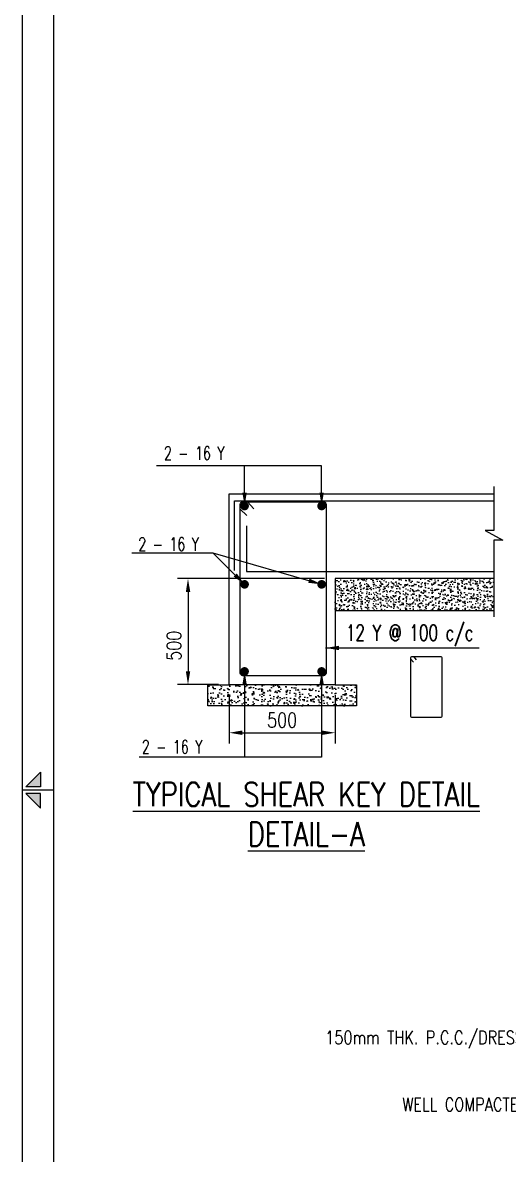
# Model space of a CAD drawing. Extents: x 455722 to 1142355, y -625363 to -272741.
# Drawn here: x 761468 to 770620, y -345632 to -324310 of the extents above; entities that cross this region are included whole.
import ezdxf
from ezdxf.enums import TextEntityAlignment as Align

# ---------------------------------------------------------------- set-up
doc = ezdxf.new("R2010")
doc.units = 0
doc.header["$LTSCALE"] = 500
doc.header["$MEASUREMENT"] = 0
doc.linetypes.add('DASHED2', pattern=[0.375, 0.25, -0.125])
doc.layers.get('DEFPOINTS').update_dxf_attribs({"color": 4})
for name, color, linetype in [('PCC', 7, 'Continuous'), ('PNA', 10, 'Continuous'), ('S-BRECK LINE', 8, 'Continuous'), ('S-DIM-1', 5, 'Continuous'), ('S-TEXT-1', 4, 'Continuous'), ('S-TITIL', 6, 'Continuous'), ('ST', 6, 'Continuous'), ('TEXT', 4, 'Continuous'), ('TEXT (SHEET)', 4, 'Continuous')]:
    doc.layers.add(name, color=color, linetype=linetype)
doc.layers.add('S-CONCRETE', color=4, linetype='Continuous', lineweight=25)
doc.styles.add('ROMANS', font='r.shx', dxfattribs={"width": 0.8, "height": 275, "bigfont": 'bigfont.shx'})
doc.dimstyles.new('dim100', dxfattribs={"dimtxt": 250, "dimasz": 250, "dimexe": 200, "dimexo": 200, "dimgap": 100, "dimtad": 1, "dimdec": 0, "dimzin": 0, "dimdsep": 46, "dimtxsty": 'ROMANS', "dimcen": 0, "dimclrd": 5, "dimclre": 5, "dimclrt": 4, "dimadec": 0, "dimazin": 0, "dimtfac": 1, "dimtdec": 0, "dimtix": 1, "dimtofl": 0, "dimtmove": 2, "dimatfit": 3, "dimfxl": 0, "dimtolj": 1, "dimtzin": 0, "dimlwd": -1, "dimlwe": -1, "dimarcsym": 0})
doc.dimstyles.new('dim25', dxfattribs={"dimtxt": 250, "dimasz": 250, "dimexe": 200, "dimexo": 200, "dimgap": 100, "dimtad": 1, "dimdec": 0, "dimlfac": 0.25, "dimzin": 0, "dimdsep": 46, "dimtxsty": 'ROMANS', "dimcen": 0, "dimclrd": 5, "dimclre": 5, "dimclrt": 4, "dimadec": 0, "dimazin": 0, "dimtfac": 1, "dimtdec": 0, "dimtix": 1, "dimtofl": 0, "dimtmove": 2, "dimatfit": 3, "dimfxl": 0, "dimtolj": 1, "dimtzin": 0, "dimlwd": -1, "dimlwe": -1, "dimarcsym": 0})

# ---------------------------------------------------------------- blocks, each defined once
blk = doc.blocks.new('*D1354')
at = {"layer": 'DEFPOINTS', "color": 0, "ltscale": 0.3}
for p in [(765357, -336783, 288), (767357, -336783, 288), (767357, -337689)]:
    blk.add_point(p, dxfattribs=at)
at = {"layer": 'S-DIM-1', "color": 5, "ltscale": 0.3}
for p, q in [((765357, -336983), (765357, -337889)), ((767357, -336983), (767357, -337889)), ((765607, -337689), (767107, -337689))]:
    blk.add_line(p, q, dxfattribs=at)
for points in [[(765607, -337647), (765607, -337730), (765357, -337689)], [(767107, -337647), (767107, -337730), (767357, -337689)]]:
    blk.add_solid(points, dxfattribs=at)
at = {"layer": 'S-DIM-1', "color": 4, "ltscale": 0.3, "insert": (766357, -337451), "char_height": 275, "attachment_point": 5, "style": 'ROMANS'}
blk.add_mtext('\\A1;500', dxfattribs=at)
blk = doc.blocks.new('*D1355')
at = {"layer": 'DEFPOINTS', "color": 0, "ltscale": 0.3}
for p in [(767357, -334785, 288), (764584, -336783), (765357, -336783, 288)]:
    blk.add_point(p, dxfattribs=at)
at = {"layer": 'S-DIM-1', "color": 5, "ltscale": 0.3}
for p, q in [((767157, -334785), (764384, -334785)), ((764584, -335035), (764584, -336533)), ((765157, -336783), (764384, -336783))]:
    blk.add_line(p, q, dxfattribs=at)
for points in [[(764543, -335035), (764626, -335035), (764584, -334785)], [(764543, -336533), (764626, -336533), (764584, -336783)]]:
    blk.add_solid(points, dxfattribs=at)
at = {"layer": 'S-DIM-1', "color": 4, "ltscale": 0.3, "insert": (764320, -336050), "char_height": 275, "attachment_point": 5, "rotation": 90, "style": 'ROMANS'}
blk.add_mtext('\\A1;500', dxfattribs=at)
blk = doc.blocks.new('MID')
at = {"layer": 'TEXT'}
for p, q in [((8.94, 1.07), (4.27, 5.74)), ((4.27, 5.74), (4.27, 1.07)), ((0, 0), (10, 0)), ((4.27, 1.07), (8.94, 1.07)), ((8.94, -1.07), (4.27, -5.74)), ((4.27, -1.07), (8.94, -1.07)), ((4.27, -5.74), (4.27, -1.07))]:
    blk.add_line(p, q, dxfattribs=at)
for points in [[(4.27, 5.74), (8.94, 1.07), (4.27, 1.07)], [(4.27, -5.74), (8.94, -1.07), (4.27, -1.07)]]:
    blk.add_solid(points, dxfattribs=at)
blk = doc.blocks.new('A4')
at = {"layer": 'PNA', "color": 4}
blk.add_lwpolyline([(261008, -3862), (241268, -3862), (241268, 24056), (261008, 24056)], close=True, dxfattribs=at)
at = {"layer": 'PNA', "color": 3}
blk.add_lwpolyline([(260538, -3392), (241738, -3392), (241738, 23586), (260538, 23586)], close=True, dxfattribs=at)
at = {"layer": 'TEXT (SHEET)', "color": 4, "xscale": -47, "yscale": 47, "zscale": 47}
blk.add_blockref('MID', (241738, 10097), dxfattribs=at)

msp = doc.modelspace()

# ---------------------------------------------------------------- hatches: boundary and pattern name
at = {"layer": 'PCC'}
h = msp.add_hatch(dxfattribs=at)
h.set_pattern_fill('AR-CONC', color=8, scale=24, angle=180, style=0)
h.set_pattern_definition([(130, (1052288.7, -427331.43), (-172.142444, -15.06051), [18, -198]), (185, (1052288.7, -427331.43), (33.30032, 180.52611), [14.4, -158.4]), (79.5486, (1052274.36, -427332.69), (-138.84225, 165.46549), [15.29765, -168.27411]), (133.8158, (1052288.7, -427283.43), (-256.13785, -39.72456), [27, -297]), (83.3644, (1052267.36, -427286.74), (-224.31905, 233.78829), [22.94647, -252.41112]), (188.8158, (1052288.7, -427283.43), (-224.31887, 233.78846), [21.6, -237.6]), (159, (1052264.7, -427295.43), (-143.25769, -96.628534), [18, -198]), (214, (1052264.7, -427295.43), (-58.39568, 174.03601), [14.4, -158.4]), (108.5486, (1052252.77, -427303.49), (-201.65343, 77.40732), [15.29765, -168.27411]), (142.5, (1052288.706, -427331.43), (-2.918365, 79.894525), [0, -156.48, 0, -160.8, 0, -159]), (172.5, (1052288.71, -427331.43), (-63.13669, 94.65881), [0, -91.68, 0, -152.88, 0, -60.6]), (212.5, (1052342.226, -427331.43), (-128.117385, -5.413169), [0, -60, 0, -187.2, 0, -248.4]), (222.5, (1052366.23, -427331.43), (-139.96468, 24.025196), [0, -78, 0, -124.32, 0, -176.4])])
h.paths.add_polyline_path([(767356.793, -335384.392), (767356.793, -335384.391), (767356.793, -334784.655), (770341.615, -334784.655), (770341.615, -335384.39)])
h = msp.add_hatch(dxfattribs=at)
h.set_pattern_fill('AR-CONC', color=8, scale=30, angle=180, style=0)
h.set_pattern_definition([(130, (1198802.78, -443393.47), (-215.178055, -18.82564), [22.5, -247.5]), (185, (1198802.78, -443393.47), (41.6254, 225.65764), [18, -198]), (79.5486, (1198784.85, -443395.04), (-173.55281, 206.83186), [19.12206, -210.34263]), (133.8158, (1198802.78, -443333.47), (-320.17231, -49.6557), [33.75, -371.25]), (83.3644, (1198776.1, -443337.6), (-280.39881, 292.23536), [28.68309, -315.5139]), (188.8158, (1198802.78, -443333.47), (-280.39858, 292.23558), [27, -297]), (159, (1198772.78, -443348.47), (-179.072116, -120.78567), [22.5, -247.5]), (214, (1198772.78, -443348.47), (-72.9946, 217.54501), [18, -198]), (108.5486, (1198757.85, -443358.54), (-252.06679, 96.75915), [19.12206, -210.34263]), (142.5, (1198802.78, -443393.47), (-3.647957, 99.868156), [0, -195.6, 0, -201, 0, -198.75]), (172.5, (1198802.78, -443393.47), (-78.92086, 118.323514), [0, -114.6, 0, -191.1, 0, -75.75]), (212.5, (1198869.68, -443393.47), (-160.146731, -6.766462), [0, -75, 0, -234, 0, -310.5]), (222.5, (1198899.68, -443393.47), (-174.95585, 30.031495), [0, -97.5, 0, -155.4, 0, -220.5])])
h.paths.add_polyline_path([(765356.793, -336783.432), (764956.793, -336783.432), (764956.793, -337183.432), (765356.793, -337183.432), (767756.793, -337183.432), (767756.793, -336783.432), (767356.793, -336783.432)])

# ---------------------------------------------------------------- linework, layer by layer
at = {"layer": 'PCC', "color": 8}
for p, q in [((770341.615, -334784.655, 115.189), (767356.793, -334784.655, 115.189)), ((767356.793, -335384.392, 115.189), (770341.615, -335384.39, 115.189))]:
    msp.add_line(p, q, dxfattribs=at)
at = {"layer": 'PCC', "color": 8, "elevation": 115.189}
msp.add_lwpolyline([(767356.793, -336783.432), (767756.793, -336783.432), (767756.793, -337183.432), (765356.793, -337183.432), (764956.793, -337183.432), (764956.793, -336783.432), (765356.793, -336783.432)], dxfattribs=at)
at = {"layer": 'S-BRECK LINE', "ltscale": 0.3, "elevation": -172.783}
msp.add_lwpolyline([(770344.606, -333048.801), (770344.606, -333881.59), (770181.883, -333881.59), (770516.3, -334059.134), (770344.606, -334059.134), (770344.606, -335503.681)], dxfattribs=at)
at = {"layer": 'S-CONCRETE', "lineweight": -2, "ltscale": 20}
msp.add_line((765356.793, -334784.655, 115.189), (765356.793, -333184.655, 115.189), dxfattribs=at)
at = {"layer": 'S-TEXT-1', "ltscale": 0.3}
msp.add_line((765356.793, -333184.655, 115.189), (770341.615, -333184.655, -172.783), dxfattribs=at)
at = {"layer": 'S-TEXT-1', "ltscale": 0.3, "elevation": 115.189}
msp.add_lwpolyline([(767356.793, -335384.391), (767356.793, -336783.432), (765356.793, -336783.432), (765356.793, -334784.655)], dxfattribs=at)
at = {"layer": 'S-TEXT-1', "color": 8, "linetype": 'DASHED2', "ltscale": 0.1, "elevation": 115.189}
msp.add_lwpolyline([(767356.793, -334784.655), (767356.793, -334784.655), (767356.793, -335384.392)], dxfattribs=at)
at = {"layer": 'ST', "color": 6}
msp.add_lwpolyline([(765458.388, -334629.405), (765458.388, -333322.242), (770341.615, -333322.242)], dxfattribs=at)
at = {"layer": 'ST', "color": 6, "elevation": 115.189}
msp.add_lwpolyline([(765618.035, -333336.653), (767135.119, -333336.653, -0.414213562), (767185.119, -333386.653), (767185.119, -336563.56, -0.414213562), (767135.119, -336613.56), (765618.035, -336613.56, -0.414213562), (765568.035, -336563.56), (765568.035, -333386.653, -0.414213562)], format="xyb", close=True, dxfattribs=at)
for points in [[(765568.035, -333478.569), (765689.295, -333595.788)], [(765706.487, -333336.653), (765825.269, -333472.317)], [(765687.5, -333788.26), (765687.5, -334649.174), (770341.615, -334649.177)]]:
    msp.add_lwpolyline(points, dxfattribs=at)
at = {"layer": 'ST', "const_width": 81.167}
for points in [[(765690.347, -333415.046, 1), (765609.282, -333419.123, 1)], [(767061.197, -333415.046, -1), (767142.262, -333419.123, -1)], [(765690.347, -334895.202, -1), (765609.282, -334891.124, -1)], [(767061.197, -334895.202, 1), (767142.262, -334891.124, 1)], [(765690.347, -336535.167, -1), (765609.282, -336531.089, -1)], [(767061.197, -336535.167, 1), (767142.262, -336531.089, 1)]]:
    msp.add_lwpolyline(points, format="xyb", close=True, dxfattribs=at)
at = {"layer": 'ST', "color": 2, "elevation": 115.189}
msp.add_lwpolyline([(768800.002, -336253.653), (769346.152, -336253.653, -0.414213562), (769364.152, -336271.653), (769364.152, -337383.479, -0.414213562), (769346.152, -337401.479), (768800.002, -337401.479, -0.414213562), (768782.002, -337383.479), (768782.002, -336271.653, -0.414213562)], format="xyb", close=True, dxfattribs=at)
for points in [[(768782.002, -336304.743), (768835.656, -336358.942)], [(768831.845, -336253.653), (768884.606, -336314.492)]]:
    msp.add_lwpolyline(points, dxfattribs=at)

# ---------------------------------------------------------------- block references
at = {"xscale": 1.255230125522994, "yscale": 1.255230125522994, "zscale": 1.255230125522994}
msp.add_blockref('A4', (458620.626, -351447.31), dxfattribs=at)

# ---------------------------------------------------------------- texts
at = {"layer": 'S-TEXT-1', "style": 'ROMANS'}
for s, width, p in [('2 - 16 Y', 0.7, (764129.974, -332420.576)), ('2 - 16 Y', 0.7, (763647.565, -334136.142)), ('2 - 16 Y', 0.7, (763713.75, -337952.668)), ('150mm THK. P.C.C./DRESSING LAYER', 0.8, (767169.357, -343430.429)), ('WELL COMPACTED STRATA', 0.8, (768622.357, -344692.429))]:
    msp.add_text(s, height=250, dxfattribs=dict(at, width=width)).set_placement(p, align=Align.MIDDLE_LEFT)
at = {"layer": 'S-TEXT-1', "style": 'ROMANS', "width": 0.7}
msp.add_text('12 Y @ 100 c/c', height=300, dxfattribs=at).set_placement((768759.72, -335955.123), align=Align.CENTER)
at = {"layer": 'S-TITIL', "style": 'ROMANS', "width": 0.8}
for s, p in [('%%UTYPICAL SHEAR KEY DETAIL', (766813.911, -338849.708, 230.378)), ('%%UDETAIL-A', (766813.911, -339597.611, 230.378))]:
    msp.add_text(s, height=450, dxfattribs=at).set_placement(p, align=Align.MIDDLE)

# ---------------------------------------------------------------- dimensions: what is measured, and where the dimension line sits
at = {"layer": 'S-DIM-1', "ltscale": 0.3}
dim = msp.add_linear_dim(base=(764584.464, -336783.432, -172.783), p1=(767356.793, -334784.655, 115.189), p2=(765356.793, -336783.432, 115.189), angle=90, dimstyle='dim25', dxfattribs=at)
dim.commit()
dim.dimension.update_dxf_attribs({"geometry": '*D1355', "text_midpoint": (764320.368, -336050.118, -172.783), "dimtype": 160})
dim = msp.add_linear_dim(base=(767356.793, -337688.718, -172.783), p1=(765356.793, -336783.432, 115.189), p2=(767356.793, -336783.432, 115.189), angle=180, dimstyle='dim25', dxfattribs=at)
dim.commit()
dim.dimension.update_dxf_attribs({"geometry": '*D1354', "text_midpoint": (766356.793, -337451.218, -172.783)})

# ---------------------------------------------------------------- leaders
at = {"color": 1}
for points in [[(765649.815, -333417.085), (765649.815, -332658.873), (763988.004, -332658.873)], [(767101.729, -333417.085), (767101.729, -332658.873), (765082.946, -332658.873)], [(765649.815, -334893.163), (765060.895, -334304.154), (763523.994, -334304.154)], [(767101.729, -334893.163), (765060.895, -334304.154), (763594.693, -334304.154)], [(765649.815, -336533.128), (765649.815, -338151.693), (763662.273, -338151.693)], [(767101.729, -336533.128), (767101.729, -338151.693), (765082.946, -338151.693)]]:
    msp.add_leader(points, dimstyle='dim100', override={"dimgap": 100, "dimtad": 0}, dxfattribs=at)
at = {"layer": 'S-DIM-1'}
msp.add_leader([(767176.867, -336091.379, 115.189), (770067.718, -336091.379, 115.189)], dimstyle='dim25', override={"dimtad": 0}, dxfattribs=at)

doc.saveas('drawing.dxf')
